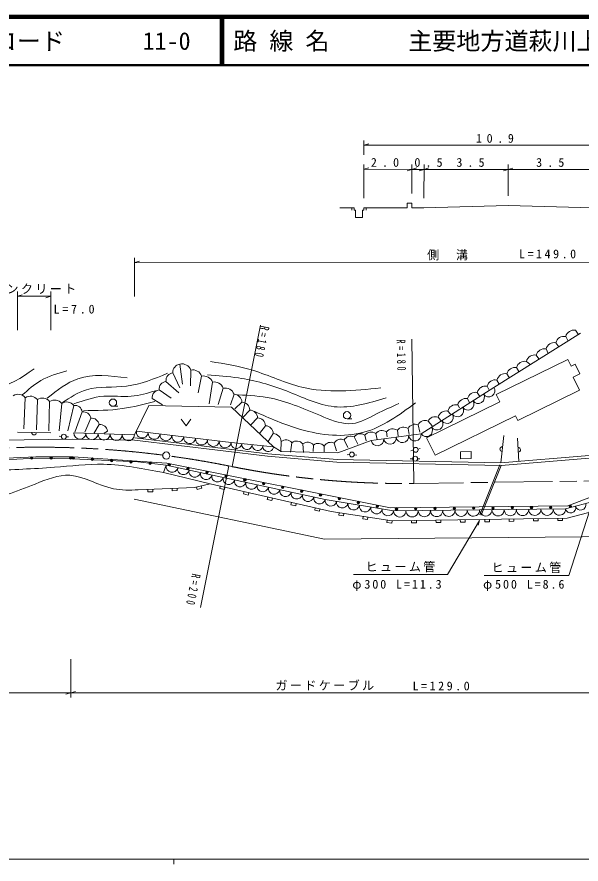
# Model space of a CAD drawing. Units: millimetres, scale not verified. Extents: x 40000 to 680000, y 20000 to 380000.
# Drawn here: x 135395 to 252669, y 204000 to 380000 of the extents above; entities that cross this region are included whole.
import ezdxf
from ezdxf.enums import TextEntityAlignment as Align

# ---------------------------------------------------------------- set-up
doc = ezdxf.new("R2010")
doc.units = ezdxf.units.MM
doc.header["$LTSCALE"] = 1000
doc.linetypes.add('CHAIN', pattern=[18.5, 12, -1.5, 3.5, -1.5])
for name, color, linetype, lineweight in [('M-BGD', 7, 'Continuous', 13), ('M-BMK', 2, 'CHAIN', 13), ('M-BMK-SRVR', 3, 'Continuous', 13), ('M-STR-HTXT', 7, 'Continuous', 13), ('M-TTL', 2, 'Continuous', 140), ('M-TTL-BAND', 7, 'Continuous', 13), ('M-TTL-LINE', 7, 'Continuous', 50)]:
    doc.layers.add(name, color=color, linetype=linetype, lineweight=lineweight)
doc.layers.add('M-TTL-TXT', color=7, linetype='Continuous')
doc.styles.add('ＭＳ ゴシック', font='')
doc.styles.get('ＭＳ ゴシック').set_extended_font_data('MS Gothic')

msp = doc.modelspace()

# ---------------------------------------------------------------- linework, layer by layer
at = {"layer": 'M-BGD'}
for p, q in [((207518, 351341), (207519, 354341)), ((207519, 353341), (208519, 353620)), ((207519, 353341), (262019, 353328)), ((207516, 342341), (207518, 349341)), ((207518, 348341), (208518, 348620)), ((217518, 349338), (217517, 343338)), ((217518, 348338), (218518, 348618)), ((220018, 349338), (220016, 342338)), ((220018, 348338), (221018, 348617)), ((237518, 349334), (237516, 342834)), ((237518, 348334), (238518, 348613)), ((207518, 348341), (217518, 348338)), ((217518, 348338), (216518, 348058)), ((217518, 348338), (220018, 348338)), ((220018, 348338), (219018, 348058)), ((220018, 348338), (237518, 348334)), ((237518, 348334), (236518, 348054)), ((237518, 348334), (255018, 348330)), ((205016, 340341), (202516, 340342)), ((234544, 303045), (252550, 314274)), ((249474, 313605), (249898, 312757)), ((251515, 314896), (252038, 314067)), ((247433, 312314), (248034, 311446)), ((245392, 311022), (245825, 310066)), ((241310, 308440), (242029, 307858)), ((243351, 309731), (243893, 308962)), ((169279, 307875), (169831, 303734)), ((171528, 306619), (171488, 303389)), ((239269, 307149), (239751, 306341)), ((167829, 306081), (169279, 302975)), ((173778, 305362), (173074, 301870)), ((235186, 304567), (235610, 303719)), ((237227, 305858), (237750, 305099)), ((251008, 305186), (252354, 302442)), ((166379, 304287), (169072, 301871)), ((176027, 304106), (175351, 299592)), ((178277, 302849), (177215, 299454)), ((233145, 303276), (233470, 302615)), ((164930, 302493), (167484, 300767)), ((180526, 301592), (179768, 299384)), ((231104, 301985), (231607, 301167)), ((137140, 300896), (136797, 294435)), ((139661, 300497), (139494, 294200)), ((142181, 300098), (142014, 294024)), ((144702, 299698), (144184, 294023)), ((147223, 299299), (146001, 294023)), ((163480, 300699), (165689, 299388)), ((182159, 299959), (180665, 298556)), ((227022, 299403), (227396, 298821)), ((229063, 300694), (229467, 299856)), ((148982, 297965), (147408, 293729)), ((155359, 299100), (156359, 299099)), ((183792, 298325), (182390, 296761)), ((224981, 298112), (225533, 297441)), ((150740, 296631), (149519, 293729)), ((185425, 296691), (184046, 295242)), ((204016, 296481), (205016, 296481)), ((220869, 296039), (221736, 295027)), ((222939, 296821), (223531, 296130)), ((152499, 295297), (151395, 293435)), ((154257, 293962), (153564, 293494)), ((187058, 295058), (185840, 293448)), ((214478, 294131), (214627, 292889)), ((216728, 294476), (216905, 293233)), ((218798, 295257), (219182, 293716)), ((142425, 293569), (135507, 293746)), ((144648, 292839), (144149, 292878)), ((145646, 292795), (146146, 292789)), ((159810, 293154), (147215, 293568)), ((188691, 293424), (187634, 291791)), ((205478, 292753), (206276, 291234)), ((207728, 293098), (208002, 291924)), ((209978, 293442), (210279, 292200)), ((212228, 293787), (212350, 292751)), ((236024, 287332), (236579, 293053)), ((239420, 292481), (239761, 287644)), ((190324, 291790), (190256, 289651)), ((192567, 291548), (192257, 289581)), ((194810, 291306), (194949, 289512)), ((197053, 291064), (196950, 289718)), ((199296, 290822), (199236, 289649)), ((201356, 291466), (201859, 289855)), ((203417, 292109), (204206, 290545)), ((204529, 289066), (204030, 289038)), ((205525, 289033), (206021, 288972)), ((217792, 289966), (217303, 289865)), ((218761, 290211), (219240, 290354)), ((146893, 288595), (146593, 288597)), ((217673, 288222), (217173, 288222)), ((218672, 288190), (219171, 288158)), ((231658, 276573), (235761, 286942)), ((231936, 276463), (236040, 286832))]:
    msp.add_line(p, q, dxfattribs=at)
for points in [[(207516, 340341), (207516, 339841), (207266, 339841), (207265, 338341), (205765, 338341), (205766, 339841), (205516, 339841), (205516, 340341), (205016, 340341), (205016, 339841)], [(207516, 340341), (208016, 340340), (208016, 339840)], [(208016, 340340), (216516, 340338), (216516, 341338), (217516, 341338), (217516, 340338), (220016, 340338), (237516, 340834), (255016, 340330), (262016, 340328), (264515, 335327)], [(251008, 305186), (252406, 305871), (251444, 307832), (250602, 307419), (249913, 308826), (235038, 301532), (235766, 300048)], [(234544, 303045), (219416, 293375), (209053, 292029)], [(239033, 297147), (239522, 296150), (252354, 302442)], [(159810, 293154), (162811, 299251), (179989, 298895), (188712, 290685), (190350, 289747), (202134, 289451), (209053, 292029)], [(239033, 297147), (222323, 288953), (220543, 292583), (235766, 300048)], [(169558, 296420), (170558, 295059), (171558, 296419)], [(67399, 282550), (103781, 288719), (118632, 290924), (131818, 292071), (146971, 292310), (159856, 292085)], [(321774, 291153), (316933, 291628), (315477, 289772), (254337, 288863), (236024, 287332), (201954, 288022), (187560, 289220), (159916, 292582)], [(188712, 290685), (179918, 291567), (160220, 293916)], [(321725, 290656), (317157, 291103), (315723, 289275), (254361, 288364), (236040, 286832), (201928, 287523), (187509, 288722), (159856, 292085)], [(68045, 278560), (104415, 284542), (118689, 286734), (128687, 287798), (139343, 288310), (146952, 288161), (160548, 287591), (166453, 286848)], [(146593, 288597), (139303, 288638), (128467, 288128), (118451, 287039), (104213, 284764), (81863, 281075)], [(146893, 288595), (146973, 288595), (147023, 288584), (147082, 288554), (147122, 288524), (147152, 288484), (147182, 288424), (147191, 288373), (147191, 288343)], [(274097, 280311), (254617, 280195), (249927, 278392), (213065, 278040), (166585, 287310), (147105, 288637)], [(175561, 282976), (165850, 285331), (166453, 286848)], [(166453, 286848), (199469, 279773), (213704, 277357), (249444, 277771), (255717, 279459), (273965, 279816)], [(160589, 281740), (172329, 282236), (175561, 282976), (200719, 277248), (213385, 275324), (249804, 275885), (256920, 277733), (260747, 277769)], [(162619, 281826), (162640, 281326), (163639, 281368), (163618, 281868)], [(167679, 282039), (167700, 281540), (168699, 281582), (168678, 282081)], [(172728, 282327), (172840, 281839), (173815, 282063), (173703, 282550)], [(177665, 282497), (177554, 282009), (178529, 281787), (178640, 282275)], [(182603, 281373), (182492, 280885), (183467, 280663), (183578, 281151)], [(187540, 280248), (187429, 279761), (188405, 279539), (188516, 280026)], [(313779, 276439), (314062, 272525), (199354, 271485), (159790, 279819)], [(192478, 279124), (192367, 278637), (193342, 278415), (193453, 278902)], [(197416, 278000), (197305, 277513), (198280, 277291), (198391, 277778)], [(202376, 276996), (202301, 276502), (203290, 276352), (203365, 276846)], [(207383, 276236), (207308, 275741), (208297, 275591), (208372, 276085)], [(212390, 275475), (212315, 274981), (213303, 274831), (213378, 275325)], [(217442, 275386), (217450, 274886), (218450, 274902), (218442, 275402)], [(222505, 275464), (222513, 274964), (223513, 274980), (223505, 275480)], [(227569, 275542), (227577, 275042), (228577, 275058), (228569, 275558)], [(232632, 275620), (232640, 275120), (233640, 275136), (233632, 275636)], [(237696, 275698), (237704, 275198), (238704, 275214), (238696, 275714)], [(242759, 275776), (242767, 275276), (243767, 275292), (243759, 275792)], [(247823, 275854), (247831, 275354), (248830, 275370), (248823, 275870)]]:
    msp.add_lwpolyline(points, dxfattribs=at)
msp.add_lwpolyline([(229838, 288244), (227601, 288212), (227580, 289658), (229817, 289690)], close=True, dxfattribs=at)
for centre, radius in [((155359, 299860), 760), ((204016, 297241), 760), ((145146, 292801), 500), ((218282, 290068), 500), ((205029, 289094), 500), ((218173, 288222), 500), ((138445, 288347), 250), ((138445, 288347), 150), ((138445, 288347), 50), ((142511, 288370), 250), ((142511, 288370), 150), ((142511, 288370), 50), ((146591, 288347), 250), ((146591, 288347), 150), ((146591, 288347), 50), ((147088, 288388), 250), ((147088, 288388), 150), ((147088, 288388), 50), ((151088, 288115), 250), ((151088, 288115), 150), ((151088, 288115), 50), ((155088, 287843), 250), ((155088, 287843), 150), ((155088, 287843), 50), ((159088, 287570), 250), ((159088, 287570), 150), ((159088, 287570), 50), ((163087, 287298), 250), ((163087, 287298), 150), ((163087, 287298), 50), ((167046, 286963), 250), ((167046, 286963), 150), ((167046, 286963), 50), ((170978, 286179), 250), ((170978, 286179), 150), ((170978, 286179), 50), ((174910, 285395), 250), ((174910, 285395), 150), ((174910, 285395), 50), ((178841, 284611), 250), ((178841, 284611), 150), ((178841, 284611), 50), ((182773, 283827), 250), ((182773, 283827), 150), ((182773, 283827), 50), ((186704, 283042), 250), ((186704, 283042), 150), ((186704, 283042), 50), ((190636, 282258), 250), ((190636, 282258), 150), ((190636, 282258), 50), ((194568, 281474), 250), ((194568, 281474), 150), ((194568, 281474), 50), ((198499, 280690), 250), ((198499, 280690), 150), ((198499, 280690), 50), ((202431, 279906), 250), ((202431, 279906), 150), ((202431, 279906), 50), ((206362, 279122), 250), ((206362, 279122), 150), ((206362, 279122), 50), ((210294, 278338), 250), ((210294, 278338), 150), ((210294, 278338), 50), ((218310, 277840), 250), ((222318, 277879), 250), ((226327, 277917), 250), ((230336, 277955), 250), ((230336, 277955), 150), ((234345, 277993), 250), ((234345, 277993), 150), ((238354, 278032), 250), ((238354, 278032), 150), ((238354, 278032), 50), ((242363, 278070), 250), ((242363, 278070), 150), ((242363, 278070), 50), ((246371, 278108), 250), ((246371, 278108), 150), ((246371, 278108), 50), ((250438, 278321), 250), ((250438, 278321), 150), ((250438, 278321), 50), ((214301, 277802), 250), ((214301, 277802), 150), ((214301, 277802), 50), ((218310, 277840), 150), ((218310, 277840), 50), ((222318, 277879), 150), ((222318, 277879), 50), ((226327, 277917), 150), ((226327, 277917), 50), ((230336, 277955), 50), ((234345, 277993), 50)]:
    msp.add_circle(centre, radius, dxfattribs=at)
for centre, radius, start, end in [((249131, 311887), 1751, 78.71156, 165.91722), ((251173, 313179), 1751, 78.71156, 165.91722), ((247090, 310596), 1751, 78.71156, 165.91722), ((243008, 308014), 1751, 78.71156, 165.91722), ((245049, 309305), 1751, 78.71156, 165.91722), ((240967, 306723), 1751, 78.71156, 165.91722), ((169496, 306217), 1672, 97.45634, 184.66197), ((169716, 306016), 1910, 18.39131, 103.23442), ((171966, 304760), 1910, 18.39131, 103.23442), ((238926, 305432), 1751, 78.71156, 165.91722), ((168046, 304423), 1672, 97.45634, 184.66197), ((174215, 303503), 1910, 18.39131, 103.23442), ((234843, 302850), 1751, 78.71156, 165.91722), ((236885, 304141), 1751, 78.71156, 165.91722), ((166596, 302629), 1672, 97.45634, 184.66197), ((176465, 302247), 1910, 18.39131, 103.23442), ((178714, 300990), 1910, 18.39131, 103.23442), ((232802, 301559), 1751, 78.71156, 165.91722), ((233464, 302354), 1282, 212.58704, 32.58704), ((135664, 299734), 1878, 38.20936, 123.79142), ((138184, 299335), 1878, 38.20936, 123.79142), ((165147, 300835), 1672, 97.45634, 184.66197), ((180485, 299918), 1675, 1.38389, 88.58952), ((230761, 300268), 1751, 78.71156, 165.91722), ((231302, 300973), 1282, 212.58704, 32.58704), ((140705, 298936), 1878, 38.20936, 123.79142), ((143226, 298536), 1878, 38.20936, 123.79142), ((145747, 298137), 1878, 38.20936, 123.79142), ((147402, 297709), 1600, 9.20964, 96.41526), ((182118, 298285), 1675, 1.38389, 88.58952), ((226679, 297686), 1751, 78.71156, 165.91722), ((228720, 298977), 1751, 78.71156, 165.91722), ((229141, 299591), 1282, 212.58704, 32.58704), ((149160, 296375), 1600, 9.20964, 96.41526), ((183751, 296651), 1675, 1.38389, 88.58952), ((224638, 296395), 1751, 78.71156, 165.91722), ((224819, 296828), 1282, 212.58704, 32.58704), ((226980, 298210), 1282, 212.58704, 32.58704), ((150919, 295040), 1600, 9.20964, 96.41526), ((185384, 295017), 1675, 1.38389, 88.58952), ((220244, 294561), 1605, 67.07933, 154.28498), ((222315, 295343), 1605, 67.07933, 154.28498), ((222658, 295447), 1282, 212.58704, 32.58704), ((152677, 293706), 1600, 9.20964, 96.41526), ((187017, 293384), 1675, 1.38389, 88.58952), ((211284, 292433), 1650, 55.10362, 142.30928), ((213534, 292778), 1650, 55.10362, 142.30928), ((215784, 293122), 1650, 55.10362, 142.30928), ((218173, 293779), 1605, 67.07933, 154.28498), ((220497, 294066), 1282, 212.58704, 32.58704), ((138966, 293657), 500, 178.53035, 358.53035), ((148475, 293526), 1260, 178.12039, 358.12039), ((150993, 293444), 1260, 178.12039, 358.12039), ((153512, 293361), 1260, 178.12039, 358.12039), ((156031, 293278), 1260, 178.12039, 358.12039), ((158550, 293196), 1260, 178.12039, 358.12039), ((161451, 293769), 1240, 173.19773, 353.19773), ((163913, 293476), 1240, 173.19773, 353.19773), ((166376, 293182), 1240, 173.19773, 353.19773), ((168838, 292888), 1240, 173.19773, 353.19773), ((171300, 292595), 1240, 173.19773, 353.19773), ((173763, 292301), 1240, 173.19773, 353.19773), ((188650, 291750), 1675, 1.38389, 88.58952), ((202725, 290706), 1565, 63.74253, 150.94816), ((204786, 291349), 1565, 63.74253, 150.94816), ((206784, 291744), 1650, 55.10362, 142.30928), ((209034, 292089), 1650, 55.10362, 142.30928), ((210348, 292197), 1306, 187.40008, 7.40008), ((212939, 292534), 1306, 187.40008, 7.40008), ((215530, 292870), 1306, 187.40008, 7.40008), ((218121, 293207), 1306, 187.40008, 7.40008), ((176225, 292007), 1240, 173.19773, 353.19773), ((178687, 291714), 1240, 173.19773, 353.19773), ((181017, 291456), 1105, 174.27611, 354.27611), ((183216, 291236), 1105, 174.27611, 354.27611), ((185414, 291016), 1105, 174.27611, 354.27611), ((187613, 290795), 1105, 174.27611, 354.27611), ((191319, 290492), 1636, 40.23726, 127.44291), ((193561, 290250), 1636, 40.23726, 127.44291), ((195804, 290008), 1636, 40.23726, 127.44291), ((198047, 289766), 1636, 40.23726, 127.44291), ((200664, 290062), 1565, 63.74253, 150.94816), ((236302, 290193), 500, 84.46804, 264.46804), ((239591, 290063), 500, 274.03822, 94.03822), ((167632, 286595), 1206, 167.90574, 347.90574), ((169990, 286090), 1206, 167.90574, 347.90574), ((172348, 285585), 1206, 167.90574, 347.90574), ((174707, 285079), 1206, 167.90574, 347.90574), ((177065, 284574), 1206, 167.90574, 347.90574), ((179423, 284069), 1206, 167.90574, 347.90574), ((181782, 283563), 1206, 167.90574, 347.90574), ((184140, 283058), 1206, 167.90574, 347.90574), ((186498, 282553), 1206, 167.90574, 347.90574), ((188856, 282047), 1206, 167.90574, 347.90574), ((191215, 281542), 1206, 167.90574, 347.90574), ((193573, 281037), 1206, 167.90574, 347.90574), ((195931, 280531), 1206, 167.90574, 347.90574), ((198290, 280026), 1206, 167.90574, 347.90574), ((200655, 279572), 1203, 170.36698, 350.36698), ((203028, 279169), 1203, 170.36698, 350.36698), ((205400, 278767), 1203, 170.36698, 350.36698), ((207773, 278364), 1203, 170.36698, 350.36698), ((210145, 277961), 1203, 170.36698, 350.36698), ((250489, 278052), 1083, 195.05519, 15.05519), ((252581, 278615), 1083, 195.05519, 15.05519), ((212518, 277559), 1203, 170.36698, 350.36698), ((214980, 277372), 1276, 180.66358, 0.66358), ((217533, 277402), 1276, 180.66358, 0.66358), ((220086, 277431), 1276, 180.66358, 0.66358), ((222639, 277461), 1276, 180.66358, 0.66358), ((225192, 277490), 1276, 180.66358, 0.66358), ((227744, 277520), 1276, 180.66358, 0.66358), ((230297, 277549), 1276, 180.66358, 0.66358), ((232850, 277579), 1276, 180.66358, 0.66358), ((235403, 277609), 1276, 180.66358, 0.66358), ((237956, 277638), 1276, 180.66358, 0.66358), ((240509, 277668), 1276, 180.66358, 0.66358), ((243062, 277697), 1276, 180.66358, 0.66358), ((245614, 277727), 1276, 180.66358, 0.66358), ((248167, 277756), 1276, 180.66358, 0.66358)]:
    msp.add_arc(centre, radius, start, end, dxfattribs=at)
for points, knots in [([(175627, 308417), (178575, 307935), (181522, 307453), (184378, 306585), (187841, 305533), (191169, 303913), (194640, 303082), (199886, 301826), (205457, 302373), (211028, 302919)], [0, 0, 0, 0, 1, 1, 1, 2, 2, 2, 3, 3, 3, 3]), ([(121321, 304774), (124560, 303590), (127799, 302406), (130827, 302837), (133659, 303240), (136306, 305055), (138953, 306870)], [0, 0, 0, 0, 1, 1, 1, 2, 2, 2, 2]), ([(136494, 301456), (137735, 302550), (138976, 303644), (140379, 304447), (142033, 305395), (143912, 305939), (145791, 306484)], [0, 0, 0, 0, 1, 1, 1, 2, 2, 2, 2]), ([(141715, 300818), (143756, 302428), (145797, 304037), (148083, 304828), (151197, 305904), (154766, 305460), (158334, 305016)], [0, 0, 0, 0, 1, 1, 1, 2, 2, 2, 2]), ([(144834, 299862), (146460, 300931), (148086, 302000), (149865, 302535), (152480, 303322), (155426, 302956), (158206, 303297), (161153, 303658), (163914, 304814), (166675, 305969)], [0, 0, 0, 0, 1, 1, 1, 2, 2, 2, 3, 3, 3, 3]), ([(174990, 305632), (177149, 305473), (179307, 305313), (181434, 304995), (184845, 304484), (188175, 303567), (191458, 302287), (194743, 301007), (197980, 299364), (201322, 299023), (204851, 298664), (208496, 299757), (212142, 300851)], [0, 0, 0, 0, 1, 1, 1, 2, 2, 2, 3, 3, 3, 4, 4, 4, 4]), ([(147254, 299607), (149290, 300321), (151326, 301035), (153430, 301197), (155321, 301343), (157267, 301043), (159161, 301196), (160865, 301333), (162528, 301837), (164191, 302341)], [0, 0, 0, 0, 1, 1, 1, 2, 2, 2, 3, 3, 3, 3]), ([(181416, 301494), (183729, 301358), (186043, 301222), (188258, 300776), (191990, 300025), (195445, 298394), (199173, 296876), (201141, 296074), (203186, 295304), (205140, 295522), (206862, 295714), (208514, 296674), (210152, 297510), (211699, 298299), (213233, 298978), (214767, 299657)], [0, 0, 0, 0, 1, 1, 1, 2, 2, 2, 3, 3, 3, 4, 4, 4, 5, 5, 5, 5]), ([(149214, 298190), (151938, 298218), (154663, 298246), (157339, 298631), (159610, 298957), (161846, 299539), (164082, 300121)], [0, 0, 0, 0, 1, 1, 1, 2, 2, 2, 2]), ([(184846, 298016), (187934, 296639), (191023, 295261), (194352, 294311), (198644, 293085), (203338, 292568), (207489, 293700), (211404, 294767), (214836, 297299), (218269, 299832)], [0, 0, 0, 0, 1, 1, 1, 2, 2, 2, 3, 3, 3, 3]), ([(68467, 275954), (70193, 276474), (71919, 276995), (73669, 277411), (76540, 278094), (79475, 278496), (82360, 279147), (85499, 279855), (88579, 280858), (91746, 281369), (93853, 281717), (95995, 281877), (98142, 281924), (101747, 282003), (105376, 281724), (108918, 282200), (111514, 282536), (114060, 283289), (116636, 283867), (121046, 284831), (125537, 285328), (130032, 285671), (134405, 286005), (138787, 286090), (143172, 286433), (146584, 286700), (149997, 287123), (153392, 287056), (157563, 286974), (161707, 286152), (165850, 285331)], [0, 0, 0, 0, 1, 1, 1, 2, 2, 2, 3, 3, 3, 4, 4, 4, 5, 5, 5, 6, 6, 6, 7, 7, 7, 8, 8, 8, 9, 9, 9, 10, 10, 10, 10]), ([(69445, 269916), (71554, 269651), (73664, 269385), (75552, 269832), (79331, 270727), (82223, 274478), (85843, 276435), (88309, 277768), (91114, 278269), (93908, 278519), (97779, 278934), (101694, 278589), (105518, 279211), (107901, 279598), (110237, 280395), (112610, 280600), (115658, 280857), (118753, 280230), (121856, 279833), (123697, 279597), (125542, 279420), (127349, 279554), (131393, 279763), (135229, 281428), (139182, 282957), (141581, 283929), (144029, 284903), (146413, 284763), (149438, 284586), (152362, 282613), (155450, 281980), (157130, 281636), (158860, 281688), (160589, 281740)], [0, 0, 0, 0, 1, 1, 1, 2, 2, 2, 3, 3, 3, 4, 4, 4, 5, 5, 5, 6, 6, 6, 7, 7, 7, 8, 8, 8, 9, 9, 9, 10, 10, 10, 11, 11, 11, 11])]:
    msp.add_open_spline(points, degree=3, knots=knots, dxfattribs=at)
at = {"layer": 'M-BMK'}
for p, q in [((179450, 286712), (180148, 286572)), ((265259, 283724), (217921, 283085))]:
    msp.add_line(p, q, dxfattribs=at)
for centre, radius, start, end in [((140181, 90605), 200000, 82.66468, 100.44914), ((140181, 90605), 200000, 78.67677, 82.24046), ((215490, 463068), 180000, 258.67677, 270.77388)]:
    msp.add_arc(centre, radius, start, end, dxfattribs=at)
at = {"layer": 'M-BMK-SRVR'}
msp.add_circle((166450, 288872), 750, dxfattribs=at)
at = {"layer": 'M-STR-HTXT'}
for p, q in [((159863, 321949), (159864, 329949)), ((159864, 328949), (160864, 329229)), ((159864, 328949), (315497, 328913)), ((135512, 314955), (135514, 322955)), ((135513, 321955), (136513, 322235)), ((142432, 322953), (142430, 314953)), ((135513, 321955), (142431, 321953)), ((142431, 321953), (141431, 321674)), ((186038, 315988), (180148, 286572)), ((217921, 283085), (217516, 313082)), ((179450, 286712), (173560, 257296)), ((231576, 275392), (231308, 274389)), ((146581, 238575), (146583, 246575)), ((81854, 239590), (146581, 239575)), ((146581, 239575), (145581, 239295)), ((146581, 239575), (147581, 239855)), ((146581, 239575), (274088, 239545))]:
    msp.add_line(p, q, dxfattribs=at)
for points in [[(254442, 277295), (250105, 263961), (232498, 263965)], [(231576, 275392), (224916, 264128), (205333, 264133)]]:
    msp.add_lwpolyline(points, dxfattribs=at)
at = {"layer": 'M-TTL'}
msp.add_line((680000, 380000), (40000, 380000), dxfattribs=at)
at = {"layer": 'M-TTL-BAND'}
for p, q in [((40000, 205000), (579000, 205000)), ((168000, 205000), (168000, 204000))]:
    msp.add_line(p, q, dxfattribs=at)
at = {"layer": 'M-TTL-LINE'}
for p, q in [((177750, 380000), (177750, 370000)), ((178250, 380000), (178250, 370000)), ((40000, 370000), (680000, 370000))]:
    msp.add_line(p, q, dxfattribs=at)

# ---------------------------------------------------------------- texts
at = {"layer": 'M-BGD', "char_height": 1833, "attachment_point": 7, "rotation": 359.987, "style": 'ＭＳ ゴシック'}
for s, insert in [('\\T1.77;10.9', (230831, 353835)), ('\\T1.85;2.0', (208974, 348840)), ('\\T1.85;0.5', (218021, 348838)), ('\\T1.85;3.5', (226748, 348836)), ('\\T1.85;3.5', (243330, 348832))]:
    msp.add_mtext(s, dxfattribs=dict(at, insert=insert))
at = {"layer": 'M-STR-HTXT', "char_height": 1833, "attachment_point": 7, "style": 'ＭＳ ゴシック'}
for s, insert, rotation in [('\\T1.2;側\u3000溝', (220668, 329416), 359.987), ('\\T1.42;L=149.0', (239770, 329824), 359.987), ('\\T1.2;コンクリート', (130222, 322456), 359.987), ('\\T1.46;L=7.0', (143004, 318354), 359.987), ('\\T1.61;\\W0.7;R=180', (186081, 315946), 258.687), ('\\T1.61;\\W0.7;R=180', (214298, 312989), 271.287), ('\\T1.2;ヒューム管', (207875, 264632), 359.987), ('\\T1.2;ヒューム管', (234051, 264465), 359.987), ('\\T1.61;\\W0.7;R=200', (171782, 264450), 258.787), ('\\T1.32;φ300\\~L=11.3', (205123, 260727), 359.987), ('\\T1.32;φ500\\~L=8.6', (232294, 260721), 359.987), ('\\T1.2;ガードケーブル', (189144, 240065), 359.987), ('\\T1.42;L=129.0', (217650, 240058), 359.987)]:
    msp.add_mtext(s, dxfattribs=dict(at, insert=insert, rotation=rotation))
at = {"layer": 'M-TTL-TXT', "style": 'ＭＳ ゴシック'}
for s, p in [('図面コード', (120380, 375000)), ('11-0', (161521, 375000)), ('路 線 名', (180380, 375000)), ('主要地方道萩川上線', (216734, 375000))]:
    msp.add_text(s, height=3666, dxfattribs=at).set_placement(p, align=Align.MIDDLE_LEFT)

doc.saveas('drawing.dxf')
